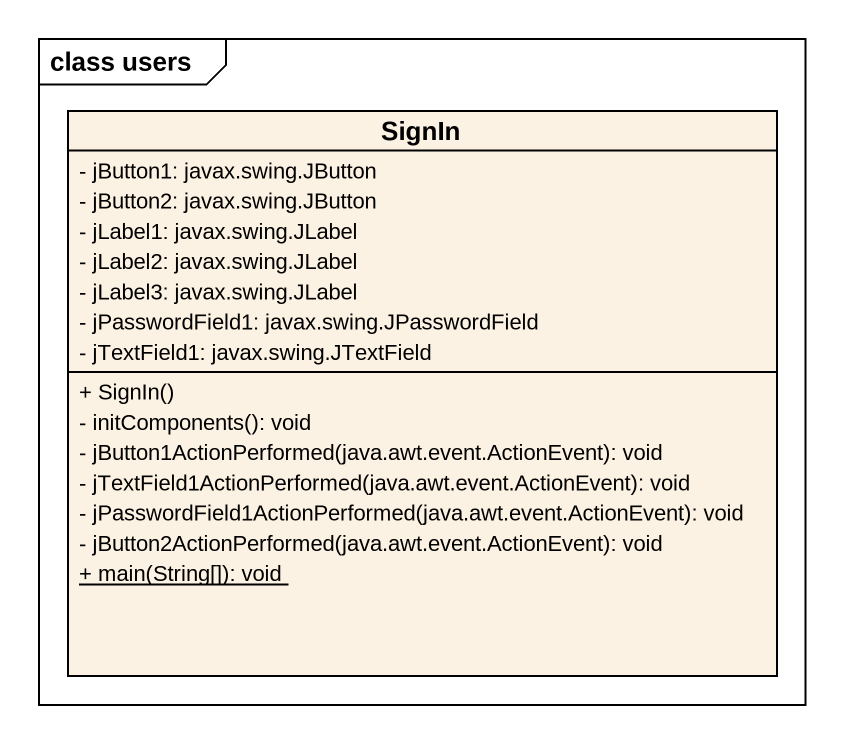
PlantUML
@startuml
mainframe class users
hide circle
hide empty members
skinparam classAttributeIconSize 0
class SignIn {
  - jButton1: javax.swing.JButton
  - jButton2: javax.swing.JButton
  - jLabel1: javax.swing.JLabel
  - jLabel2: javax.swing.JLabel
  - jLabel3: javax.swing.JLabel
  - jPasswordField1: javax.swing.JPasswordField
  - jTextField1: javax.swing.JTextField
  + SignIn()
  - initComponents(): void
  - jButton1ActionPerformed(java.awt.event.ActionEvent): void
  - jTextField1ActionPerformed(java.awt.event.ActionEvent): void
  - jPasswordField1ActionPerformed(java.awt.event.ActionEvent): void
  - jButton2ActionPerformed(java.awt.event.ActionEvent): void
  {static} + main(String[]): void
}
@enduml
